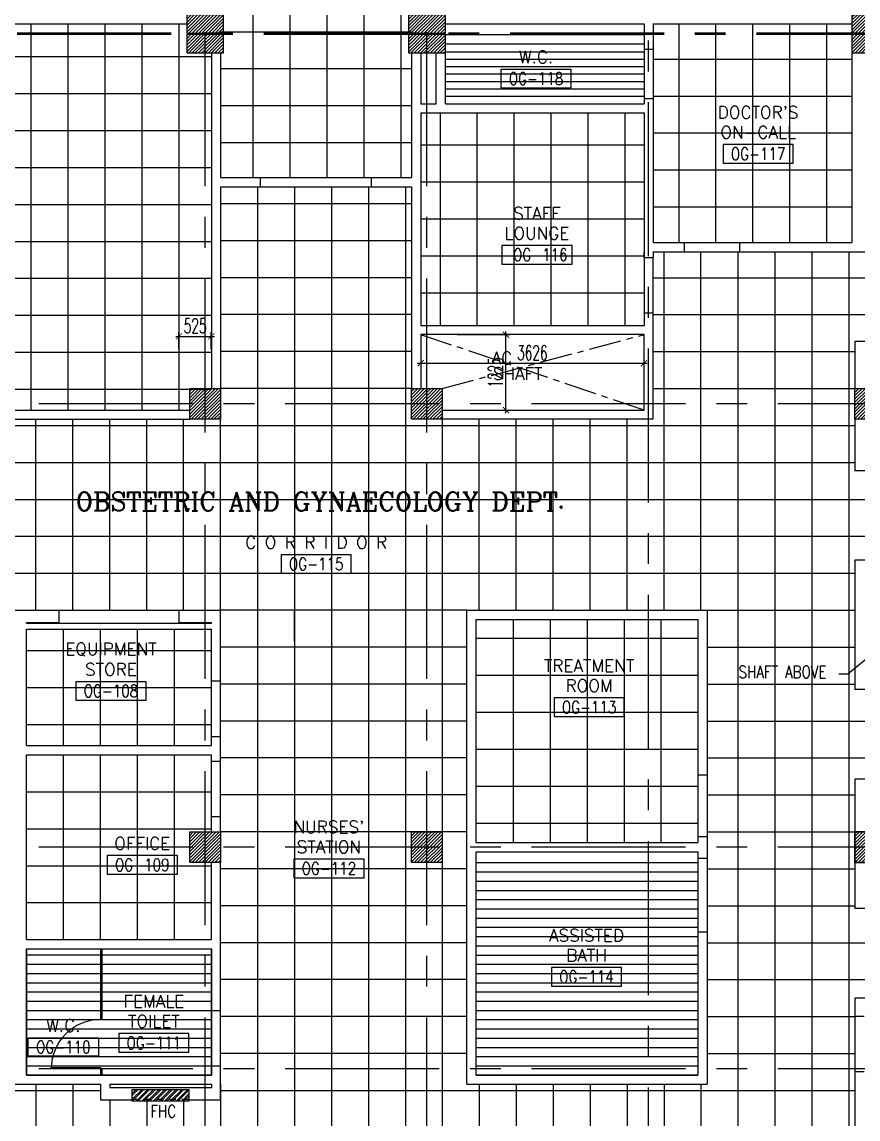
# Model space of a CAD drawing. Extents: x 276011.4 to 276105.3, y 57291.9 to 57371.4.
# Drawn here: x 276073.84 to 276087.42, y 57308.75 to 57326.57 of the extents above; entities that cross this region are included whole.
import ezdxf
from ezdxf.enums import TextEntityAlignment as Align

# ---------------------------------------------------------------- set-up
doc = ezdxf.new("R2010")
doc.units = 0
doc.header["$MEASUREMENT"] = 0
doc.header["$PDMODE"] = 34
for name, pattern in [('CENTER2', [1.125, 0.75, -0.125, 0.125, -0.125]), ('CENTERX2', [4, 2.5, -0.5, 0.5, -0.5]), ('HIDDEN', [0.375, 0.25, -0.125])]:
    doc.linetypes.add(name, pattern=pattern)
doc.layers.get('0').update_dxf_attribs({"color": 4, "linetype": 'CONTINUOUS'})
doc.layers.get('DEFPOINTS').update_dxf_attribs({"linetype": 'CONTINUOUS'})
for name, color, linetype in [('AXES', 11, 'CENTERX2'), ('CEILING', 4, 'CONTINUOUS'), ('COL', 5, 'CONTINUOUS'), ('COUNTER', 7, 'CONTINUOUS'), ('DIM', 4, 'CONTINUOUS'), ('FHC', 6, 'CONTINUOUS'), ('HAT', 11, 'CONTINUOUS'), ('PART', 9, 'CONTINUOUS'), ('RM-BOX', 11, 'CONTINUOUS'), ('RM-NAME', 11, 'CONTINUOUS'), ('RM-NO', 11, 'CONTINUOUS'), ('SHAFT', 3, 'CONTINUOUS'), ('WALL', 2, 'CONTINUOUS')]:
    doc.layers.add(name, color=color, linetype=linetype)
doc.styles.add('ROMANC', font='romanc', dxfattribs={"height": 0.1})
doc.styles.add('ROMANS', font='ROMANS.shx', dxfattribs={"width": 0.6})
doc.dimstyles.new('STANDARD_IN', dxfattribs={"dimtxt": 0.24, "dimasz": 0.1, "dimexe": 0.07, "dimexo": 0.05, "dimgap": 0.05, "dimtad": 1, "dimdec": 0, "dimlfac": 1000, "dimzin": 0, "dimtxsty": 'ROMANS', "dimblk": 'ARCHTICK', "dimcen": 0.05, "dimdle": 0.05, "dimclrd": 4, "dimclre": 4, "dimclrt": 2, "dimazin": 3, "dimtfac": 1, "dimtdec": 0, "dimtmove": 0, "dimatfit": 3, "dimtolj": 1, "dimtzin": 0})

# ---------------------------------------------------------------- blocks, each defined once
blk = doc.blocks.new('RM1')
at = {"layer": 'RM-BOX'}
blk.add_lwpolyline([(570, -200), (-570, -200), (-570, -500), (570, -500)], close=True, dxfattribs=at)
at = {"layer": 'RM-NAME', "style": 'ROMANS'}
blk.add_attdef('ROOMNAME1', text='', height=200, dxfattribs=at).set_placement((0, 324), align=Align.MIDDLE)
blk = doc.blocks.new('*X37')
at = {"color": 0}
for p, q in [((235129, 132669), (235610, 133150)), ((235129, 132722), (235556, 133150)), ((235129, 132775), (235503, 133150)), ((235129, 132828), (235450, 133150)), ((235129, 132881), (235397, 133150)), ((235129, 132934), (235344, 133150)), ((235129, 132987), (235291, 133150)), ((235129, 133040), (235238, 133150)), ((235129, 133093), (235185, 133150)), ((235163, 132650), (235629, 133116)), ((235216, 132650), (235629, 133063)), ((235269, 132650), (235629, 133010)), ((235322, 132650), (235629, 132957)), ((235375, 132650), (235629, 132904)), ((235428, 132650), (235629, 132851)), ((235481, 132650), (235629, 132798)), ((235534, 132650), (235629, 132745)), ((235587, 132650), (235629, 132691))]:
    blk.add_line(p, q, dxfattribs=at)
blk = doc.blocks.new('COL50')
at = {"layer": 'COL'}
blk.add_lwpolyline([(-250, 250), (-250, -250), (250, -250), (250, 250)], close=True, dxfattribs=at)
blk = doc.blocks.new('*X38')
at = {"color": 0}
for p, q in [((238729, 132663), (239216, 133150)), ((238729, 132716), (239163, 133150)), ((238729, 132769), (239110, 133150)), ((238729, 132822), (239057, 133150)), ((238729, 132875), (239004, 133150)), ((238729, 132928), (238951, 133150)), ((238729, 132981), (238898, 133150)), ((238729, 133034), (238845, 133150)), ((238729, 133087), (238791, 133150)), ((238729, 133140), (238738, 133150)), ((238769, 132650), (239229, 133110)), ((238822, 132650), (239229, 133056)), ((238875, 132650), (239229, 133003)), ((238928, 132650), (239229, 132950)), ((238981, 132650), (239229, 132897)), ((239034, 132650), (239229, 132844)), ((239087, 132650), (239229, 132791)), ((239140, 132650), (239229, 132738)), ((239193, 132650), (239229, 132685))]:
    blk.add_line(p, q, dxfattribs=at)
blk = doc.blocks.new('*X31')
at = {"color": 0}
for p, q in [((235129, 139881), (235597, 140350)), ((235129, 139934), (235544, 140350)), ((235129, 139987), (235491, 140350)), ((235129, 140040), (235438, 140350)), ((235129, 140093), (235385, 140350)), ((235129, 140146), (235332, 140350)), ((235129, 140199), (235279, 140350)), ((235129, 140253), (235226, 140350)), ((235129, 140306), (235173, 140350)), ((235150, 139850), (235629, 140328)), ((235203, 139850), (235629, 140275)), ((235256, 139850), (235629, 140222)), ((235309, 139850), (235629, 140169)), ((235362, 139850), (235629, 140116)), ((235415, 139850), (235629, 140063)), ((235468, 139850), (235629, 140010)), ((235521, 139850), (235629, 139957)), ((235574, 139850), (235629, 139904))]:
    blk.add_line(p, q, dxfattribs=at)
blk = doc.blocks.new('*X35')
at = {"color": 0}
for p, q in [((238729, 139875), (239203, 140350)), ((238729, 139928), (239150, 140350)), ((238729, 139981), (239097, 140350)), ((238729, 140034), (239044, 140350)), ((238729, 140087), (238991, 140350)), ((238729, 140140), (238938, 140350)), ((238729, 140193), (238885, 140350)), ((238729, 140246), (238832, 140350)), ((238729, 140299), (238779, 140350)), ((238756, 139850), (239229, 140322)), ((238809, 139850), (239229, 140269)), ((238862, 139850), (239229, 140216)), ((238915, 139850), (239229, 140163)), ((238968, 139850), (239229, 140110)), ((239021, 139850), (239229, 140057)), ((239074, 139850), (239229, 140004)), ((239128, 139850), (239229, 139951)), ((239181, 139850), (239229, 139898))]:
    blk.add_line(p, q, dxfattribs=at)
blk = doc.blocks.new('*X64')
at = {"color": 0}
for p, q in [((245928, 132650), (246428, 133150)), ((245929, 132703), (246375, 133150)), ((245929, 132756), (246322, 133150)), ((245929, 132809), (246269, 133150)), ((245929, 132862), (246216, 133150)), ((245929, 132915), (246163, 133150)), ((245929, 132968), (246110, 133150)), ((245929, 133021), (246057, 133150)), ((245929, 133074), (246004, 133150)), ((245929, 133127), (245951, 133150)), ((245981, 132650), (246429, 133097)), ((246034, 132650), (246429, 133044)), ((246087, 132650), (246429, 132991)), ((246140, 132650), (246429, 132938)), ((246193, 132650), (246429, 132885)), ((246246, 132650), (246429, 132832)), ((246299, 132650), (246429, 132779)), ((246353, 132650), (246429, 132726)), ((246406, 132650), (246429, 132673))]:
    blk.add_line(p, q, dxfattribs=at)
blk = doc.blocks.new('*X61')
at = {"color": 0}
for p, q in [((245929, 139863), (246416, 140350)), ((245929, 139916), (246363, 140350)), ((245929, 139969), (246310, 140350)), ((245929, 140022), (246257, 140350)), ((245929, 140075), (246204, 140350)), ((245929, 140128), (246151, 140350)), ((245929, 140181), (246098, 140350)), ((245929, 140234), (246045, 140350)), ((245929, 140287), (245991, 140350)), ((245929, 140340), (245938, 140350)), ((245969, 139850), (246429, 140310)), ((246022, 139850), (246429, 140256)), ((246075, 139850), (246429, 140203)), ((246128, 139850), (246429, 140150)), ((246181, 139850), (246429, 140097)), ((246234, 139850), (246429, 140044)), ((246287, 139850), (246429, 139991)), ((246340, 139850), (246429, 139938)), ((246393, 139850), (246429, 139885))]:
    blk.add_line(p, q, dxfattribs=at)
blk = doc.blocks.new('C5')
at = {"layer": 'HAT', "linetype": 'BYBLOCK'}
h = blk.add_hatch(dxfattribs=at)
h.set_pattern_fill('ANSI31', color=256, scale=300, style=0)
h.set_pattern_definition([(45, (-223356.182, -51411.005), (-26.516504, 26.516504), [])])
h.paths.add_polyline_path([(300, 300), (0, 300), (0, 0), (300, 0)])
h.paths.add_polyline_path([(600, 300), (300, 300), (300, 0), (600, 0)])
at = {"layer": 'COL'}
blk.add_lwpolyline([(600, 300), (0, 300), (0, 0), (600, 0)], close=True, dxfattribs=at)
blk = doc.blocks.new('_ARCHTICK')
at = {"color": 0, "linetype": 'BYBLOCK', "const_width": 0.15}
blk.add_lwpolyline([(-0.5, -0.5), (0.5, 0.5)], dxfattribs=at)
blk = doc.blocks.new('*D122')
at = {"layer": 'DEFPOINTS', "color": 0, "linetype": 'BYBLOCK', "ltscale": 0.3}
for p in [(276080.859, 57321.488), (276081.698, 57321.488), (276080.859, 57320.263)]:
    blk.add_point(p, dxfattribs=at)
at = {"layer": 'DIM', "color": 4, "linetype": 'BYBLOCK', "ltscale": 0.3}
for p, q in [((276080.909, 57321.488), (276081.768, 57321.488)), ((276081.698, 57320.213), (276081.698, 57321.538)), ((276080.909, 57320.263), (276081.768, 57320.263))]:
    blk.add_line(p, q, dxfattribs=at)
at = {"layer": 'DIM', "color": 4, "linetype": 'BYBLOCK', "ltscale": 0.3, "xscale": 0.1, "yscale": 0.1, "zscale": 0.1}
for p, rotation in [((276081.698, 57321.488), 90), ((276081.698, 57320.263), 270)]:
    blk.add_blockref('_ARCHTICK', p, dxfattribs=dict(at, rotation=rotation))
at = {"layer": 'DIM', "color": 2, "linetype": 'BYBLOCK', "ltscale": 0.3, "insert": (276081.528, 57320.875), "char_height": 0.24, "attachment_point": 5, "rotation": 90, "style": 'ROMANS'}
blk.add_mtext('\\A1;1225', dxfattribs=at)
blk = doc.blocks.new('*D121')
at = {"layer": 'DEFPOINTS', "color": 0, "linetype": 'BYBLOCK', "ltscale": 0.3}
for p in [(276080.315, 57321.488), (276083.94, 57321.488), (276083.94, 57321.024)]:
    blk.add_point(p, dxfattribs=at)
at = {"layer": 'DIM', "color": 4, "linetype": 'BYBLOCK', "ltscale": 0.3}
for p, q in [((276080.315, 57321.438), (276080.315, 57320.954)), ((276083.94, 57321.438), (276083.94, 57320.954)), ((276080.265, 57321.024), (276083.99, 57321.024))]:
    blk.add_line(p, q, dxfattribs=at)
at = {"layer": 'DIM', "color": 4, "linetype": 'BYBLOCK', "ltscale": 0.3, "xscale": 0.1, "yscale": 0.1, "zscale": 0.1, "rotation": 180}
blk.add_blockref('_ARCHTICK', (276080.315, 57321.024), dxfattribs=at)
at = {"layer": 'DIM', "color": 4, "linetype": 'BYBLOCK', "ltscale": 0.3, "xscale": 0.1, "yscale": 0.1, "zscale": 0.1}
blk.add_blockref('_ARCHTICK', (276083.94, 57321.024), dxfattribs=at)
at = {"layer": 'DIM', "color": 2, "linetype": 'BYBLOCK', "ltscale": 0.3, "insert": (276082.128, 57321.194), "char_height": 0.24, "attachment_point": 5, "style": 'ROMANS'}
blk.add_mtext('\\A1;3626', dxfattribs=at)
blk = doc.blocks.new('*D320')
at = {"layer": 'CEILING', "color": 4, "linetype": 'BYBLOCK', "ltscale": 0.3}
for p, q in [((276076.34, 57321.46), (276076.965, 57321.46)), ((276076.39, 57321.253), (276076.39, 57321.53)), ((276076.915, 57321.253), (276076.915, 57321.53))]:
    blk.add_line(p, q, dxfattribs=at)
at = {"layer": 'DEFPOINTS', "color": 0, "linetype": 'BYBLOCK', "ltscale": 0.3}
for p in [(276076.915, 57321.46), (276076.39, 57321.203), (276076.915, 57321.203)]:
    blk.add_point(p, dxfattribs=at)
at = {"layer": 'CEILING', "color": 4, "linetype": 'BYBLOCK', "ltscale": 0.3, "xscale": 0.1, "yscale": 0.1, "zscale": 0.1, "rotation": 180}
blk.add_blockref('_ARCHTICK', (276076.39, 57321.46), dxfattribs=at)
at = {"layer": 'CEILING', "color": 4, "linetype": 'BYBLOCK', "ltscale": 0.3, "xscale": 0.1, "yscale": 0.1, "zscale": 0.1}
blk.add_blockref('_ARCHTICK', (276076.915, 57321.46), dxfattribs=at)
at = {"layer": 'CEILING', "color": 2, "linetype": 'BYBLOCK', "ltscale": 0.3, "insert": (276076.653, 57321.63), "char_height": 0.24, "attachment_point": 5, "style": 'ROMANS'}
blk.add_mtext('\\A1;525', dxfattribs=at)

msp = doc.modelspace()

# ---------------------------------------------------------------- hatches: boundary and pattern name
at = {"layer": 'FHC', "linetype": 'BYBLOCK', "ltscale": 0.3}
h = msp.add_hatch(dxfattribs=at)
h.set_pattern_fill('ANSI32', color=11, scale=0.175, style=0)
h.set_pattern_definition([(45, (275843.434317, 57277.98925), (-0.046403883, 0.046403883), []), (45, (275843.46525, 57277.98925), (-0.046403883, 0.046403883), [])])
h.paths.add_polyline_path([(276076.5505, 57309.0403), (276076.5505, 57309.2303), (276075.6305, 57309.2303), (276075.6305, 57309.0403)])
h.paths.add_polyline_path([(276075.4179, 57308.6191), (276075.4179, 57309.04), (276075.6804, 57309.04), (276075.6804, 57308.6191)], flags=9)

# ---------------------------------------------------------------- linework, layer by layer
at = {"layer": 'AXES'}
for p, q in [((276076.8155, 57291.8986), (276076.8155, 57370.7113)), ((276080.4155, 57291.8986), (276080.4155, 57370.7113)), ((276084.0155, 57298.7629), (276084.0155, 57357.5829)), ((276104.2655, 57326.3829), (276041.9755, 57326.3829)), ((276104.2655, 57326.3629), (276041.9755, 57326.3629)), ((276104.6155, 57320.3629), (276052.5255, 57320.3629)), ((276104.6155, 57313.1629), (276052.5255, 57313.1629)), ((276104.6155, 57309.5629), (276052.5255, 57309.5629))]:
    msp.add_line(p, q, dxfattribs=at)
at = {"layer": 'CEILING', "linetype": 'BYBLOCK', "ltscale": 0.3}
for p, q in [((276077.5895, 57332.3079), (276077.5895, 57324.0379)), ((276078.1895, 57332.3079), (276078.1895, 57324.0379)), ((276078.7895, 57332.3079), (276078.7895, 57324.0379)), ((276079.3895, 57332.3079), (276079.3895, 57324.0379)), ((276079.9895, 57332.3079), (276079.9895, 57324.0379)), ((276073.9905, 57320.2629), (276073.9905, 57326.5329)), ((276074.5905, 57320.2629), (276074.5905, 57326.5329)), ((276075.1905, 57320.2629), (276075.1905, 57326.5329)), ((276075.7905, 57320.2629), (276075.7905, 57326.5329)), ((276076.3905, 57320.2629), (276076.3905, 57326.5329)), ((276077.0655, 57326.4079), (276080.1655, 57326.4079)), ((276084.503, 57326.5329), (276084.503, 57322.9829)), ((276085.103, 57326.5329), (276085.103, 57322.9829)), ((276085.703, 57326.5329), (276085.703, 57322.9829)), ((276086.303, 57326.5329), (276086.303, 57322.9829)), ((276086.903, 57326.5329), (276086.903, 57322.9829)), ((276080.7155, 57326.3629), (276083.9405, 57326.3629)), ((276080.7155, 57326.2129), (276083.9405, 57326.2129)), ((276080.7155, 57326.0814), (276083.9405, 57326.0814)), ((276061.3905, 57326.0029), (276076.9154, 57326.0029)), ((276080.7155, 57325.9614), (276083.9405, 57325.9614)), ((276080.7155, 57325.8414), (276083.9405, 57325.8414)), ((276087.3155, 57325.9579), (276084.0905, 57325.9579)), ((276077.0655, 57325.8079), (276080.1655, 57325.8079)), ((276077.0655, 57325.8079), (276080.1655, 57325.8079)), ((276080.7155, 57325.7214), (276083.9405, 57325.7214)), ((276080.7155, 57325.6014), (276083.9405, 57325.6014)), ((276080.7155, 57325.4814), (276083.9405, 57325.4814)), ((276061.3905, 57325.4029), (276076.9154, 57325.4029)), ((276080.7155, 57325.3614), (276083.9405, 57325.3614)), ((276087.3155, 57325.3579), (276084.0905, 57325.3579)), ((276077.0655, 57325.2079), (276080.1655, 57325.2079)), ((276080.628, 57325.0879), (276080.628, 57321.6379)), ((276081.228, 57325.0879), (276081.228, 57321.6379)), ((276081.828, 57325.0879), (276081.828, 57321.6379)), ((276082.428, 57325.0879), (276082.428, 57321.6379)), ((276083.028, 57325.0879), (276083.028, 57321.6379)), ((276083.628, 57325.0879), (276083.628, 57321.6379)), ((276057.6705, 57324.8029), (276076.9154, 57324.8029)), ((276077.0655, 57324.6079), (276080.1655, 57324.6079)), ((276087.3155, 57324.7579), (276084.0905, 57324.7579)), ((276083.9405, 57324.5629), (276080.3156, 57324.5629)), ((276057.6705, 57324.2029), (276076.9154, 57324.2029)), ((276087.3155, 57324.1579), (276084.0905, 57324.1579)), ((276077.6655, 57323.8879), (276077.6655, 57305.8629)), ((276078.2655, 57323.8879), (276078.2655, 57305.8629)), ((276078.8655, 57323.8879), (276078.8655, 57306.2129)), ((276079.4655, 57323.8879), (276079.4655, 57306.2129)), ((276080.0655, 57323.8879), (276080.0655, 57306.2129)), ((276083.9405, 57323.9629), (276080.3156, 57323.9629)), ((276057.6705, 57323.6029), (276076.9154, 57323.6029)), ((276080.1655, 57323.6129), (276077.0655, 57323.6129)), ((276087.3155, 57323.5579), (276084.0905, 57323.5579)), ((276083.9405, 57323.3629), (276080.3156, 57323.3629)), ((276057.6705, 57323.0029), (276076.9154, 57323.0029)), ((276080.1655, 57323.0129), (276077.0655, 57323.0129)), ((276084.2655, 57317.0129), (276084.2655, 57322.8329)), ((276084.8655, 57317.0129), (276084.8655, 57322.8329)), ((276085.4655, 57322.8329), (276085.4655, 57305.8129)), ((276086.0655, 57322.8329), (276086.0655, 57306.2129)), ((276086.6655, 57322.8329), (276086.6655, 57306.2129)), ((276087.2655, 57322.8329), (276087.2655, 57306.2129)), ((276083.9405, 57322.7629), (276080.3156, 57322.7629)), ((276057.6705, 57322.4029), (276076.9154, 57322.4029)), ((276080.1655, 57322.4129), (276077.0655, 57322.4129)), ((276084.0905, 57322.4129), (276087.7655, 57322.4129)), ((276083.9405, 57322.1629), (276080.3156, 57322.1629)), ((276057.6705, 57321.8029), (276076.9154, 57321.8029)), ((276080.1655, 57321.8129), (276077.0655, 57321.8129)), ((276084.0905, 57321.8129), (276087.7655, 57321.8129)), ((276080.1655, 57321.2129), (276077.0655, 57321.2129)), ((276084.0905, 57321.2129), (276087.3655, 57321.2129)), ((276057.6705, 57321.2029), (276076.9154, 57321.2029)), ((276062.7161, 57320.6029), (276076.9154, 57320.6029)), ((276080.1655, 57320.6129), (276077.0655, 57320.6129)), ((276084.0905, 57320.6129), (276087.3655, 57320.6129)), ((276069.8655, 57320.0129), (276087.3655, 57320.0129)), ((276074.0655, 57317.0129), (276074.0655, 57320.1129)), ((276074.6655, 57317.0129), (276074.6655, 57320.1129)), ((276075.2655, 57317.0129), (276075.2655, 57320.1129)), ((276075.8655, 57317.0129), (276075.8655, 57320.1129)), ((276076.4655, 57317.0129), (276076.4655, 57320.1129)), ((276077.0655, 57317.0129), (276077.0655, 57320.1129)), ((276080.6655, 57320.1129), (276080.6655, 57306.2129)), ((276081.2655, 57317.0129), (276081.2655, 57320.1129)), ((276081.8655, 57317.0129), (276081.8655, 57320.1129)), ((276082.4655, 57317.0129), (276082.4655, 57320.1129)), ((276083.0655, 57317.0129), (276083.0655, 57320.1129)), ((276083.6655, 57317.0129), (276083.6655, 57320.1129)), ((276084.2655, 57317.0129), (276084.2655, 57320.1129)), ((276069.8655, 57319.4129), (276087.3655, 57319.4129)), ((276069.8655, 57318.8129), (276087.7655, 57318.8129)), ((276069.8655, 57318.2129), (276087.7655, 57318.2129)), ((276069.8655, 57317.6129), (276087.3655, 57317.6129)), ((276074.439, 57317.0129), (276076.389, 57317.0129)), ((276081.0655, 57317.0129), (276077.0655, 57317.0129)), ((276084.9655, 57317.0129), (276087.3655, 57317.0129)), ((276081.8155, 57316.8629), (276081.8155, 57313.2379)), ((276082.4155, 57316.8629), (276082.4155, 57313.2379)), ((276083.0155, 57316.8629), (276083.0155, 57313.2379)), ((276083.6155, 57316.8629), (276083.6155, 57313.2379)), ((276084.2155, 57316.8629), (276084.2155, 57313.2379)), ((276074.5155, 57314.8129), (276074.5155, 57316.7029)), ((276075.1155, 57314.8129), (276075.1155, 57316.7029)), ((276075.7155, 57314.8129), (276075.7155, 57316.7029)), ((276076.3155, 57314.8129), (276076.3155, 57316.7029)), ((276081.0655, 57316.4129), (276077.0655, 57316.4129)), ((276084.8155, 57316.5504), (276081.2155, 57316.5504)), ((276084.9655, 57316.4129), (276087.3655, 57316.4129)), ((276073.9155, 57316.3579), (276076.9155, 57316.3579)), ((276084.8155, 57315.9504), (276081.2155, 57315.9504)), ((276073.9155, 57315.7579), (276076.9155, 57315.7579)), ((276081.0655, 57315.8129), (276077.0655, 57315.8129)), ((276084.9655, 57315.8129), (276087.3655, 57315.8129)), ((276084.8155, 57315.3504), (276081.2155, 57315.3504)), ((276073.9155, 57315.1579), (276076.9155, 57315.1579)), ((276081.0655, 57315.2129), (276077.0655, 57315.2129)), ((276084.9655, 57315.2129), (276087.7655, 57315.2129)), ((276074.5155, 57311.6629), (276074.5155, 57314.6629)), ((276075.1155, 57311.6629), (276075.1155, 57314.6629)), ((276075.7155, 57311.6629), (276075.7155, 57314.6629)), ((276076.3155, 57311.6629), (276076.3155, 57314.6629)), ((276081.0655, 57314.6129), (276077.0655, 57314.6129)), ((276084.8155, 57314.7504), (276081.2155, 57314.7504)), ((276084.9655, 57314.6129), (276087.7655, 57314.6129)), ((276084.8155, 57314.1504), (276081.2155, 57314.1504)), ((276073.9155, 57314.0629), (276076.9155, 57314.0629)), ((276081.0655, 57314.0129), (276077.0655, 57314.0129)), ((276084.9655, 57314.0129), (276087.3655, 57314.0129)), ((276084.8155, 57313.5504), (276081.2155, 57313.5504)), ((276073.9155, 57313.4629), (276076.9155, 57313.4629)), ((276081.0655, 57313.4129), (276077.0655, 57313.4129)), ((276084.9655, 57313.4129), (276087.3655, 57313.4129)), ((276073.9155, 57312.8629), (276076.9155, 57312.8629)), ((276081.2155, 57312.9126), (276084.8155, 57312.9126)), ((276081.0655, 57312.8129), (276077.0655, 57312.8129)), ((276081.2155, 57312.7626), (276084.8155, 57312.7626)), ((276084.9655, 57312.8129), (276087.3655, 57312.8129)), ((276081.2155, 57312.6126), (276084.8155, 57312.6126)), ((276081.2155, 57312.4626), (276084.8155, 57312.4626)), ((276081.2155, 57312.3126), (276084.8155, 57312.3126)), ((276073.9155, 57312.2629), (276076.9155, 57312.2629)), ((276081.0655, 57312.2129), (276077.0655, 57312.2129)), ((276081.2155, 57312.1626), (276084.8155, 57312.1626)), ((276084.9655, 57312.2129), (276087.3655, 57312.2129)), ((276081.2155, 57312.0126), (276084.8155, 57312.0126)), ((276081.2155, 57311.8626), (276084.8155, 57311.8626)), ((276081.0655, 57311.6129), (276077.0655, 57311.6129)), ((276081.2155, 57311.7126), (276084.8155, 57311.7126)), ((276084.9655, 57311.6129), (276087.7655, 57311.6129)), ((276073.9155, 57311.4129), (276076.9155, 57311.4129)), ((276081.2155, 57311.5626), (276084.8155, 57311.5626)), ((276081.2155, 57311.4126), (276084.8155, 57311.4126)), ((276073.9155, 57311.2629), (276076.9155, 57311.2629)), ((276081.2155, 57311.2626), (276084.8155, 57311.2626)), ((276073.9155, 57311.1129), (276076.9155, 57311.1129)), ((276081.2155, 57311.1126), (276084.8155, 57311.1126)), ((276073.9155, 57310.9629), (276076.9155, 57310.9629)), ((276081.0655, 57311.0129), (276077.0655, 57311.0129)), ((276081.2155, 57310.9626), (276084.8155, 57310.9626)), ((276084.9655, 57311.0129), (276087.7655, 57311.0129)), ((276073.9155, 57310.8129), (276076.9155, 57310.8129)), ((276081.2155, 57310.8126), (276084.8155, 57310.8126)), ((276073.9155, 57310.6629), (276076.9155, 57310.6629)), ((276073.9155, 57310.5129), (276076.9155, 57310.5129)), ((276081.2155, 57310.6626), (276084.8155, 57310.6626)), ((276073.9155, 57310.3629), (276076.9155, 57310.3629)), ((276081.0655, 57310.4129), (276077.0655, 57310.4129)), ((276081.2155, 57310.5126), (276084.8155, 57310.5126)), ((276081.2155, 57310.3626), (276084.8155, 57310.3626)), ((276084.9655, 57310.4129), (276087.3655, 57310.4129)), ((276073.9155, 57310.2129), (276076.9155, 57310.2129)), ((276081.2155, 57310.2126), (276084.8155, 57310.2126)), ((276073.9155, 57310.0629), (276076.9155, 57310.0629)), ((276081.2155, 57310.0626), (276084.8155, 57310.0626)), ((276073.9155, 57309.9129), (276076.9155, 57309.9129)), ((276081.0655, 57309.8129), (276077.0655, 57309.8129)), ((276081.2155, 57309.9126), (276084.8155, 57309.9126)), ((276084.9655, 57309.8129), (276087.3655, 57309.8129)), ((276073.9155, 57309.7629), (276076.9155, 57309.7629)), ((276081.2155, 57309.7626), (276084.8155, 57309.7626)), ((276073.9155, 57309.6129), (276076.9155, 57309.6129)), ((276081.2155, 57309.6126), (276084.8155, 57309.6126)), ((276074.0655, 57309.3129), (276074.0655, 57305.8129)), ((276074.6655, 57309.3129), (276074.6655, 57306.2129)), ((276077.0655, 57309.3129), (276077.0655, 57306.2129)), ((276077.0655, 57309.3129), (276077.0655, 57306.2129)), ((276079.4655, 57309.3129), (276079.4655, 57306.2129)), ((276081.2655, 57309.3129), (276081.2655, 57306.2129)), ((276081.8655, 57309.3129), (276081.8655, 57306.2129)), ((276082.4655, 57309.3129), (276082.4655, 57306.2129)), ((276083.0655, 57309.3129), (276083.0655, 57305.8129)), ((276083.6655, 57309.3129), (276083.6655, 57305.8129)), ((276084.2655, 57309.3129), (276084.2655, 57306.2129)), ((276084.2655, 57309.3129), (276084.2655, 57305.8129)), ((276084.8655, 57309.3129), (276084.8655, 57305.8129)), ((276086.6655, 57309.3129), (276086.6655, 57306.2129)), ((276069.8655, 57309.2129), (276075.1155, 57309.2129)), ((276077.0655, 57309.2129), (276087.3655, 57309.2129)), ((276075.2655, 57309.0629), (276075.2655, 57306.2129)), ((276075.8655, 57309.0629), (276075.8655, 57306.2129)), ((276076.4655, 57309.0629), (276076.4655, 57306.2129))]:
    msp.add_line(p, q, dxfattribs=at)
for points in [[(276081.2155, 57313.0879), (276084.8155, 57313.0879), (276084.8155, 57309.4629), (276081.2155, 57309.4629)], [(276073.9155, 57311.5129), (276076.9155, 57311.5129), (276076.9155, 57309.4629), (276073.9155, 57309.4629)]]:
    msp.add_lwpolyline(points, close=True, dxfattribs=at)
at = {"layer": 'COUNTER'}
for p, q in [((276078.2655, 57316.5129), (276078.2655, 57317.0129)), ((276081.0655, 57309.3129), (276081.0655, 57317.0129))]:
    msp.add_line(p, q, dxfattribs=at)
at = {"layer": 'COUNTER', "linetype": 'BYBLOCK'}
for p, q in [((276080.5655, 57313.4129), (276080.6655, 57313.4129)), ((276080.6655, 57313.4129), (276080.6655, 57312.9129)), ((276080.6655, 57312.9129), (276080.5655, 57312.9129))]:
    msp.add_line(p, q, dxfattribs=at)
at = {"layer": 'FHC', "color": 2, "linetype": 'BYBLOCK', "ltscale": 0.3}
msp.add_lwpolyline([(276075.6305, 57309.2303), (276076.5505, 57309.2303), (276076.5505, 57309.0403), (276075.6305, 57309.0403)], close=True, dxfattribs=at)
at = {"layer": 'PART', "linetype": 'BYBLOCK'}
for p, q in [((276075.1155, 57311.5129), (276075.1155, 57310.3638)), ((276075.1355, 57311.5129), (276075.1355, 57310.3638)), ((276075.1155, 57310.3638), (276075.1355, 57310.3638)), ((276074.3155, 57309.5638), (276074.3155, 57309.5838)), ((276074.3155, 57309.5838), (276075.1155, 57309.5838)), ((276075.1155, 57309.5638), (276074.3155, 57309.5638)), ((276075.1155, 57309.5838), (276075.1155, 57309.5638)), ((276075.1155, 57309.5638), (276075.1355, 57309.5638)), ((276075.1155, 57309.5638), (276075.1155, 57309.4629)), ((276075.1355, 57309.5638), (276075.1355, 57309.4629))]:
    msp.add_line(p, q, dxfattribs=at)
msp.add_arc((276075.1155, 57309.5638), 0.8, 90, 180, dxfattribs=at)
at = {"layer": 'WALL'}
for p, q in [((276069.9155, 57326.5329), (276076.5155, 57326.5329)), ((276080.7155, 57326.5329), (276083.9405, 57326.5329)), ((276083.9405, 57326.5329), (276083.9405, 57326.3829)), ((276084.0905, 57326.3829), (276083.9405, 57326.3829)), ((276084.0905, 57326.5329), (276087.3155, 57326.5329)), ((276084.0905, 57326.5329), (276084.0905, 57326.3829)), ((276084.0905, 57326.3629), (276083.9405, 57326.3629)), ((276083.9405, 57326.3629), (276083.9405, 57325.2379)), ((276083.9405, 57326.2129), (276083.9405, 57326.1254)), ((276084.0905, 57326.3629), (276084.0905, 57326.1254)), ((276076.9154, 57326.0629), (276076.9154, 57320.6129)), ((276077.0655, 57326.0629), (276077.0655, 57324.0379)), ((276080.1655, 57326.0629), (276080.1655, 57324.0379)), ((276080.3156, 57326.0629), (276080.3156, 57325.2379)), ((276080.5655, 57325.2379), (276080.5655, 57326.0629)), ((276080.7155, 57325.2379), (276080.7155, 57326.0629)), ((276084.0905, 57326.1254), (276084.0905, 57322.9829)), ((276087.3155, 57326.0629), (276087.3155, 57322.9829)), ((276080.3156, 57325.2379), (276080.5655, 57325.2379)), ((276080.7155, 57325.2379), (276083.9405, 57325.2379)), ((276080.3156, 57325.0879), (276083.9405, 57325.0879)), ((276080.3156, 57325.0879), (276080.3156, 57321.6379)), ((276083.9405, 57325.0879), (276083.9405, 57322.7404)), ((276077.0655, 57324.0379), (276077.7155, 57324.0379)), ((276077.0655, 57323.8879), (276077.0655, 57320.6129)), ((276077.0655, 57323.8879), (276077.7155, 57323.8879)), ((276077.7155, 57323.8879), (276077.7155, 57324.0379)), ((276077.7155, 57324.0379), (276080.1655, 57324.0379)), ((276077.7155, 57323.8879), (276080.1655, 57323.8879)), ((276079.5155, 57323.8879), (276079.5155, 57324.0379)), ((276080.1655, 57323.8879), (276080.1655, 57320.6129)), ((276083.9405, 57322.7354), (276083.9405, 57322.8329)), ((276084.0905, 57322.9829), (276084.5905, 57322.9829)), ((276084.0905, 57322.8329), (276084.5905, 57322.8329)), ((276084.0905, 57322.8329), (276084.0905, 57322.7404)), ((276084.5905, 57322.9829), (276084.5905, 57322.8329)), ((276084.5905, 57322.9829), (276087.3155, 57322.9829)), ((276084.5905, 57322.8329), (276087.7655, 57322.8329)), ((276085.4905, 57322.9829), (276085.4905, 57322.8329)), ((276083.9405, 57322.7354), (276083.9405, 57321.6379)), ((276084.0905, 57320.1129), (276084.0905, 57322.7354)), ((276080.3156, 57321.6379), (276083.9405, 57321.6379)), ((276080.3146, 57321.4879), (276080.3146, 57320.6129)), ((276083.9405, 57321.4879), (276080.3146, 57321.4879)), ((276083.9405, 57320.2629), (276083.9405, 57321.4879)), ((276087.3655, 57321.3779), (276087.3655, 57320.6129)), ((276087.7655, 57321.3779), (276087.3655, 57321.3779)), ((276080.6655, 57320.2629), (276083.9405, 57320.2629)), ((276084.0905, 57320.1129), (276080.6655, 57320.1129)), ((276087.3655, 57320.1129), (276087.3655, 57319.2779)), ((276087.7655, 57319.2779), (276087.3655, 57319.2779)), ((276087.7655, 57317.8229), (276087.3655, 57317.8229)), ((276087.3655, 57317.8229), (276087.3655, 57315.7229)), ((276072.2655, 57317.0129), (276074.439, 57317.0129)), ((276074.439, 57317.0129), (276074.439, 57316.8129)), ((276076.389, 57317.0129), (276077.0655, 57317.0129)), ((276076.389, 57317.0129), (276076.389, 57316.8129)), ((276077.0655, 57315.8629), (276077.0655, 57317.0129)), ((276081.0655, 57317.0129), (276084.9655, 57317.0129)), ((276081.0655, 57309.3129), (276081.0655, 57317.0129)), ((276081.0655, 57315.8629), (276081.0655, 57317.0129)), ((276084.9655, 57317.0129), (276084.9655, 57314.3379)), ((276073.9155, 57316.8129), (276074.439, 57316.8129)), ((276073.9155, 57316.8029), (276073.9155, 57316.8129)), ((276073.9155, 57316.8029), (276076.9155, 57316.8029)), ((276076.389, 57316.8129), (276076.9155, 57316.8129)), ((276076.9155, 57316.8029), (276076.9155, 57316.8129)), ((276081.2155, 57316.8629), (276084.8155, 57316.8629)), ((276081.2155, 57313.2379), (276081.2155, 57316.8629)), ((276084.8155, 57316.8629), (276084.8155, 57314.3379)), ((276073.9155, 57314.8129), (276073.9155, 57316.7029)), ((276073.9155, 57316.7029), (276076.9155, 57316.7029)), ((276076.9155, 57315.8629), (276076.9155, 57316.7029)), ((276076.9155, 57314.8129), (276076.9155, 57315.8629)), ((276076.9155, 57315.8629), (276077.0655, 57315.8629)), ((276077.0655, 57314.5629), (276077.0655, 57315.8629)), ((276087.7655, 57315.7229), (276087.3655, 57315.7229)), ((276073.9155, 57314.8129), (276076.9155, 57314.8129)), ((276076.9155, 57314.9629), (276077.0655, 57314.9629)), ((276073.9155, 57311.6629), (276073.9155, 57314.6629)), ((276073.9155, 57314.6629), (276076.9155, 57314.6629)), ((276076.9155, 57314.5629), (276076.9155, 57314.6629)), ((276076.9155, 57313.4129), (276076.9155, 57314.5629)), ((276076.9155, 57314.5629), (276077.0655, 57314.5629)), ((276077.0655, 57313.4129), (276077.0655, 57314.5629)), ((276084.8155, 57314.3379), (276084.9655, 57314.3379)), ((276084.8155, 57314.3379), (276084.8155, 57313.2379)), ((276084.9655, 57314.3379), (276084.9655, 57312.9879)), ((276087.7655, 57314.2679), (276087.3655, 57314.2679)), ((276087.3655, 57314.2679), (276087.3655, 57312.1679)), ((276076.9155, 57313.6629), (276077.0655, 57313.6629)), ((276081.2155, 57313.2379), (276084.8155, 57313.2379)), ((276084.8155, 57313.3379), (276084.9655, 57313.3379)), ((276081.2155, 57309.4629), (276081.2155, 57313.0879)), ((276081.2155, 57313.0879), (276084.8155, 57313.0879)), ((276084.8155, 57313.0879), (276084.8155, 57312.9879)), ((276076.9155, 57311.6629), (276076.9155, 57312.9129)), ((276077.0655, 57310.5129), (276077.0655, 57312.9129)), ((276084.8155, 57312.9879), (276084.8155, 57309.4629)), ((276084.8155, 57312.9879), (276084.9655, 57312.9879)), ((276084.9655, 57312.9879), (276084.9655, 57309.3129)), ((276087.7655, 57312.1679), (276087.3655, 57312.1679)), ((276084.8155, 57311.7879), (276084.9655, 57311.7879)), ((276073.9155, 57311.6629), (276076.9155, 57311.6629)), ((276073.9155, 57311.5129), (276073.9155, 57309.4629)), ((276073.9155, 57311.5129), (276076.9155, 57311.5129)), ((276076.9155, 57310.5129), (276076.9155, 57311.5129)), ((276087.3655, 57310.7129), (276087.3655, 57310.4129)), ((276087.7655, 57310.7129), (276087.3655, 57310.7129)), ((276076.9155, 57309.4629), (276076.9155, 57310.5129)), ((276076.9155, 57310.5129), (276077.0655, 57310.5129)), ((276077.0655, 57309.0629), (276077.0655, 57310.5129)), ((276087.5155, 57310.4129), (276087.3655, 57310.4129)), ((276087.3655, 57310.4129), (276087.3655, 57308.6129)), ((276073.9155, 57309.4629), (276076.9155, 57309.4629)), ((276076.9155, 57309.6129), (276077.0655, 57309.6129)), ((276081.2155, 57309.4629), (276084.8155, 57309.4629)), ((276087.5155, 57309.5129), (276087.3655, 57309.5129)), ((276072.2655, 57309.3129), (276075.1155, 57309.3129)), ((276075.1155, 57309.3129), (276075.1155, 57309.0629)), ((276075.2655, 57309.3129), (276075.2655, 57309.2629)), ((276075.2655, 57309.3129), (276076.9155, 57309.3129)), ((276076.9155, 57309.3129), (276076.9155, 57309.2629)), ((276081.0655, 57309.3129), (276084.9655, 57309.3129)), ((276075.2655, 57309.2629), (276076.9155, 57309.2629)), ((276075.6307, 57309.0629), (276075.6305, 57309.2279)), ((276075.6305, 57309.2279), (276076.5505, 57309.2279)), ((276076.5505, 57309.2279), (276076.5505, 57309.0629)), ((276075.1155, 57309.0629), (276075.6307, 57309.0629)), ((276076.5505, 57309.0629), (276077.0655, 57309.0629))]:
    msp.add_line(p, q, dxfattribs=at)
at = {"layer": 'WALL', "linetype": 'BYBLOCK'}
for p, q in [((276083.9405, 57326.1254), (276084.0905, 57326.1254)), ((276083.9405, 57325.3254), (276084.0905, 57325.3254)), ((276084.0905, 57322.7354), (276083.9405, 57322.7354)), ((276084.0905, 57321.8354), (276083.9405, 57321.8354)), ((276069.8655, 57320.2629), (276076.5655, 57320.2629)), ((276069.8655, 57320.1129), (276076.5655, 57320.1129))]:
    msp.add_line(p, q, dxfattribs=at)
at = {"layer": 'WALL', "color": 97, "linetype": 'CENTER2', "ltscale": 0.7}
for p, q in [((276083.9405, 57320.2629), (276080.3146, 57321.4879)), ((276080.6655, 57320.6129), (276083.9405, 57321.4879))]:
    msp.add_line(p, q, dxfattribs=at)
at = {"layer": 'WALL', "color": 250, "linetype": 'HIDDEN', "ltscale": 0.25}
msp.add_line((276075.6384, 57309.0696), (276076.5447, 57309.0696), dxfattribs=at)
at = {"layer": 'WALL', "linetype": 'BYBLOCK', "ltscale": 0.3}
for points in [[(276076.5655, 57320.6129), (276077.0655, 57320.6129), (276077.0655, 57320.1129), (276076.5655, 57320.1129)], [(276080.1655, 57320.6129), (276080.6655, 57320.6129), (276080.6655, 57320.1129), (276080.1655, 57320.1129)], [(276087.3655, 57320.6129), (276087.8655, 57320.6129), (276087.8655, 57320.1129), (276087.3655, 57320.1129)], [(276076.5655, 57313.4129), (276077.0655, 57313.4129), (276077.0655, 57312.9129), (276076.5655, 57312.9129)], [(276080.1655, 57313.4129), (276080.6655, 57313.4129), (276080.6655, 57312.9129), (276080.1655, 57312.9129)], [(276087.8655, 57313.4129), (276087.3655, 57313.4129), (276087.3655, 57312.9129), (276087.8655, 57312.9129)]]:
    msp.add_lwpolyline(points, close=True, dxfattribs=at)
at = {"layer": 'WALL'}
msp.add_arc((276075.5375, 57326.5299), 0.003, 0, 90, dxfattribs=at)

# ---------------------------------------------------------------- block references
at = {"layer": 'COL', "linetype": 'BYBLOCK', "xscale": 0.001, "yscale": 0.001, "zscale": 0.001}
for p in [(276076.5155, 57326.3829), (276080.1155, 57326.3829), (276087.3155, 57326.3829), (276076.5155, 57326.0629), (276080.1155, 57326.0629), (276087.3155, 57326.0629)]:
    msp.add_blockref('C5', p, dxfattribs=at)
at = {"layer": 'COL', "xscale": -0.001, "yscale": 0.001, "zscale": 0.001}
for p in [(276076.8155, 57320.3629), (276080.4155, 57320.3629), (276087.6155, 57320.3629), (276076.8155, 57313.1629), (276080.4155, 57313.1629), (276087.6155, 57313.1629)]:
    msp.add_blockref('COL50', p, dxfattribs=at)
at = {"layer": 'HAT', "xscale": 0.001, "yscale": 0.001, "zscale": 0.001}
for name in ['*X31', '*X35', '*X61', '*X37', '*X38', '*X64']:
    msp.add_blockref(name, (275841.4369, 57180.2632), dxfattribs=at)
at = {"layer": 'RM-NAME'}
ref = msp.add_blockref('RM1', (276082.1876, 57325.996), dxfattribs=dict(at, xscale=0.001, yscale=0.001, zscale=0.001))
ref.add_attrib('ROOMNO', 'OG-118', dxfattribs={"layer": 'RM-NO', "height": 0.2, "style": 'ROMANS', "width": 0.8}).set_placement((276082.1876, 57325.646), align=Align.MIDDLE)
ref.add_attrib('ROOMNAME2', 'W.C.', dxfattribs={"height": 0.2, "style": 'ROMANS'}).set_placement((276082.1876, 57325.996), align=Align.MIDDLE)
ref = msp.add_blockref('RM1', (276085.793, 57324.7744), dxfattribs=dict(at, xscale=0.001, yscale=0.001, zscale=0.001))
ref.add_attrib('ROOMNO', 'OG-117', dxfattribs={"layer": 'RM-NO', "height": 0.2, "style": 'ROMANS', "width": 0.8}).set_placement((276085.793, 57324.4244), align=Align.MIDDLE)
ref.add_attrib('ROOMNAME2', 'ON-CALL', dxfattribs={"height": 0.2, "style": 'ROMANS'}).set_placement((276085.793, 57324.7744), align=Align.MIDDLE)
ref.add_attrib('ROOMNAME1', "DOCTOR'S", dxfattribs={"height": 0.2, "style": 'ROMANS'}).set_placement((276085.793, 57325.0982), align=Align.MIDDLE)
ref = msp.add_blockref('RM1', (276082.2014, 57323.1346), dxfattribs=dict(at, xscale=0.001, yscale=0.001, zscale=0.001))
ref.add_attrib('ROOMNO', ' OG-116', dxfattribs={"layer": 'RM-NO', "height": 0.2, "style": 'ROMANS', "width": 0.8}).set_placement((276082.2014, 57322.7846), align=Align.MIDDLE)
ref.add_attrib('ROOMNAME2', 'LOUNGE', dxfattribs={"height": 0.2, "style": 'ROMANS'}).set_placement((276082.2014, 57323.1346), align=Align.MIDDLE)
ref.add_attrib('ROOMNAME1', 'STAFF', dxfattribs={"height": 0.2, "style": 'ROMANS'}).set_placement((276082.2014, 57323.4584), align=Align.MIDDLE)
ref = msp.add_blockref('RM1', (276078.6177, 57318.113), dxfattribs=dict(at, xscale=0.001, yscale=0.001, zscale=0.001))
ref.add_attrib('ROOMNO', 'OG-115', dxfattribs={"layer": 'RM-NO', "height": 0.2, "style": 'ROMANS', "width": 0.8}).set_placement((276078.6177, 57317.763), align=Align.MIDDLE)
ref.add_attrib('ROOMNAME2', 'C O R R I D O R', dxfattribs={"height": 0.2, "style": 'ROMANS'}).set_placement((276078.6177, 57318.113), align=Align.MIDDLE)
ref = msp.add_blockref('RM1', (276075.2849, 57316.0503), dxfattribs=dict(at, xscale=0.001, yscale=0.001, zscale=0.001))
ref.add_attrib('ROOMNO', 'OG-108', dxfattribs={"layer": 'RM-NO', "height": 0.2, "style": 'ROMANS', "width": 0.8}).set_placement((276075.2849, 57315.7003), align=Align.MIDDLE)
ref.add_attrib('ROOMNAME2', 'STORE', dxfattribs={"height": 0.2, "style": 'ROMANS'}).set_placement((276075.2849, 57316.0503), align=Align.MIDDLE)
ref.add_attrib('ROOMNAME1', 'EQUIPMENT', dxfattribs={"height": 0.2, "style": 'ROMANS'}).set_placement((276075.2849, 57316.3741), align=Align.MIDDLE)
ref = msp.add_blockref('RM1', (276083.0491, 57315.7878), dxfattribs=dict(at, xscale=0.001, yscale=0.001, zscale=0.001))
ref.add_attrib('ROOMNO', 'OG-113', dxfattribs={"layer": 'RM-NO', "height": 0.2, "style": 'ROMANS', "width": 0.8}).set_placement((276083.0491, 57315.4378), align=Align.MIDDLE)
ref.add_attrib('ROOMNAME2', 'ROOM', dxfattribs={"height": 0.2, "style": 'ROMANS'}).set_placement((276083.0491, 57315.7878), align=Align.MIDDLE)
ref.add_attrib('ROOMNAME1', 'TREATMENT', dxfattribs={"height": 0.2, "style": 'ROMANS'}).set_placement((276083.0491, 57316.1116), align=Align.MIDDLE)
ref = msp.add_blockref('RM1', (276078.8241, 57313.1686), dxfattribs=dict(at, xscale=0.001, yscale=0.001, zscale=0.001))
ref.add_attrib('ROOMNO', 'OG-112', dxfattribs={"layer": 'RM-NO', "height": 0.2, "style": 'ROMANS', "width": 0.8}).set_placement((276078.8241, 57312.8186), align=Align.MIDDLE)
ref.add_attrib('ROOMNAME2', 'STATION', dxfattribs={"height": 0.2, "style": 'ROMANS'}).set_placement((276078.8241, 57313.1686), align=Align.MIDDLE)
ref.add_attrib('ROOMNAME1', "NURSES'", dxfattribs={"height": 0.2, "style": 'ROMANS'}).set_placement((276078.8241, 57313.4924), align=Align.MIDDLE)
ref = msp.add_blockref('RM1', (276075.7938, 57313.2268), dxfattribs=dict(at, xscale=0.001, yscale=0.001, zscale=0.001))
ref.add_attrib('ROOMNO', 'OG-109', dxfattribs={"layer": 'RM-NO', "height": 0.2, "style": 'ROMANS', "width": 0.8}).set_placement((276075.7938, 57312.8768), align=Align.MIDDLE)
ref.add_attrib('ROOMNAME2', 'OFFICE', dxfattribs={"height": 0.2, "style": 'ROMANS'}).set_placement((276075.7938, 57313.2268), align=Align.MIDDLE)
ref = msp.add_blockref('RM1', (276083.0067, 57311.4085), dxfattribs=dict(at, xscale=0.001, yscale=0.001, zscale=0.001))
ref.add_attrib('ROOMNO', 'OG-114', dxfattribs={"layer": 'RM-NO', "height": 0.2, "style": 'ROMANS', "width": 0.8}).set_placement((276083.0067, 57311.0585), align=Align.MIDDLE)
ref.add_attrib('ROOMNAME2', 'BATH', dxfattribs={"height": 0.2, "style": 'ROMANS'}).set_placement((276083.0067, 57311.4085), align=Align.MIDDLE)
ref.add_attrib('ROOMNAME1', 'ASSISTED', dxfattribs={"height": 0.2, "style": 'ROMANS'}).set_placement((276083.0067, 57311.7323), align=Align.MIDDLE)
ref = msp.add_blockref('RM1', (276075.9825, 57310.3357), dxfattribs=dict(at, xscale=0.001, yscale=0.001, zscale=0.001))
ref.add_attrib('ROOMNO', 'OG-111', dxfattribs={"layer": 'RM-NO', "height": 0.2, "style": 'ROMANS', "width": 0.8}).set_placement((276075.9825, 57309.9857), align=Align.MIDDLE)
ref.add_attrib('ROOMNAME2', 'TOILET', dxfattribs={"height": 0.2, "style": 'ROMANS'}).set_placement((276075.9825, 57310.3357), align=Align.MIDDLE)
ref.add_attrib('ROOMNAME1', 'FEMALE', dxfattribs={"height": 0.2, "style": 'ROMANS'}).set_placement((276075.9825, 57310.6595), align=Align.MIDDLE)
ref = msp.add_blockref('RM1', (276074.5119, 57310.2675), dxfattribs=dict(at, xscale=-0.001, yscale=0.001, zscale=0.001))
ref.add_attrib('ROOMNO', 'OG-110', dxfattribs={"layer": 'RM-NO', "height": 0.2, "style": 'ROMANS', "width": 0.8}).set_placement((276074.5119, 57309.9175), align=Align.MIDDLE)
ref.add_attrib('ROOMNAME2', 'W.C.', dxfattribs={"height": 0.2, "style": 'ROMANS'}).set_placement((276074.5119, 57310.2675), align=Align.MIDDLE)

# ---------------------------------------------------------------- texts
at = {"layer": 'RM-NAME', "style": 'ROMANS'}
for s, p in [('AC', (276081.6328, 57321.1099)), ('SHAFT', (276081.8893, 57320.8534))]:
    msp.add_text(s, height=0.2, dxfattribs=at).set_placement(p, align=Align.MIDDLE)
at = {"layer": 'RM-NAME', "color": 2, "style": 'ROMANC'}
msp.add_text('OBSTETRIC AND GYNAECOLOGY DEPT.', height=0.3, dxfattribs=at).set_placement((276078.6789, 57318.7781), align=Align.MIDDLE)
at = {"layer": 'SHAFT', "color": 4, "style": 'ROMANS', "width": 0.8}
msp.add_text('SHAFT ABOVE', height=0.2, dxfattribs=at).set_placement((276086.1889, 57316.0101), align=Align.MIDDLE)
at = {"layer": 'SHAFT', "color": 2, "style": 'ROMANS', "width": 0.8}
msp.add_text('FHC', height=0.2, dxfattribs=at).set_placement((276075.9249, 57308.7748))

# ---------------------------------------------------------------- dimensions: what is measured, and where the dimension line sits
at = {"layer": 'CEILING', "linetype": 'BYBLOCK', "ltscale": 0.3}
dim = msp.add_linear_dim(base=(276076.9154, 57321.4599), p1=(276076.3905, 57321.2029), p2=(276076.9154, 57321.2029), dimstyle='STANDARD_IN', dxfattribs=at)
dim.commit()
dim.dimension.update_dxf_attribs({"geometry": '*D320', "text_midpoint": (276076.653, 57321.6299)})
at = {"layer": 'DIM', "linetype": 'BYBLOCK', "ltscale": 0.3}
dim = msp.add_linear_dim(base=(276083.9405, 57321.0244), p1=(276080.3146, 57321.4879), p2=(276083.9405, 57321.4879), dimstyle='STANDARD_IN', dxfattribs=at)
dim.commit()
dim.dimension.update_dxf_attribs({"geometry": '*D121', "text_midpoint": (276082.1275, 57321.1944)})
dim = msp.add_linear_dim(base=(276081.6979, 57321.4879), p1=(276080.859, 57320.2629), p2=(276080.859, 57321.4879), angle=90, dimstyle='STANDARD_IN', dxfattribs=at)
dim.commit()
dim.dimension.update_dxf_attribs({"geometry": '*D122', "text_midpoint": (276081.5279, 57320.8754)})

# ---------------------------------------------------------------- leaders
at = {"layer": 'SHAFT', "color": 6, "linetype": 'BYBLOCK', "ltscale": 0.3}
msp.add_leader([(276088.2055, 57316.7629), (276087.2502, 57315.9713), (276087.1024, 57315.9713)], dimstyle='STANDARD_IN', dxfattribs=at)

doc.saveas('drawing.dxf')
